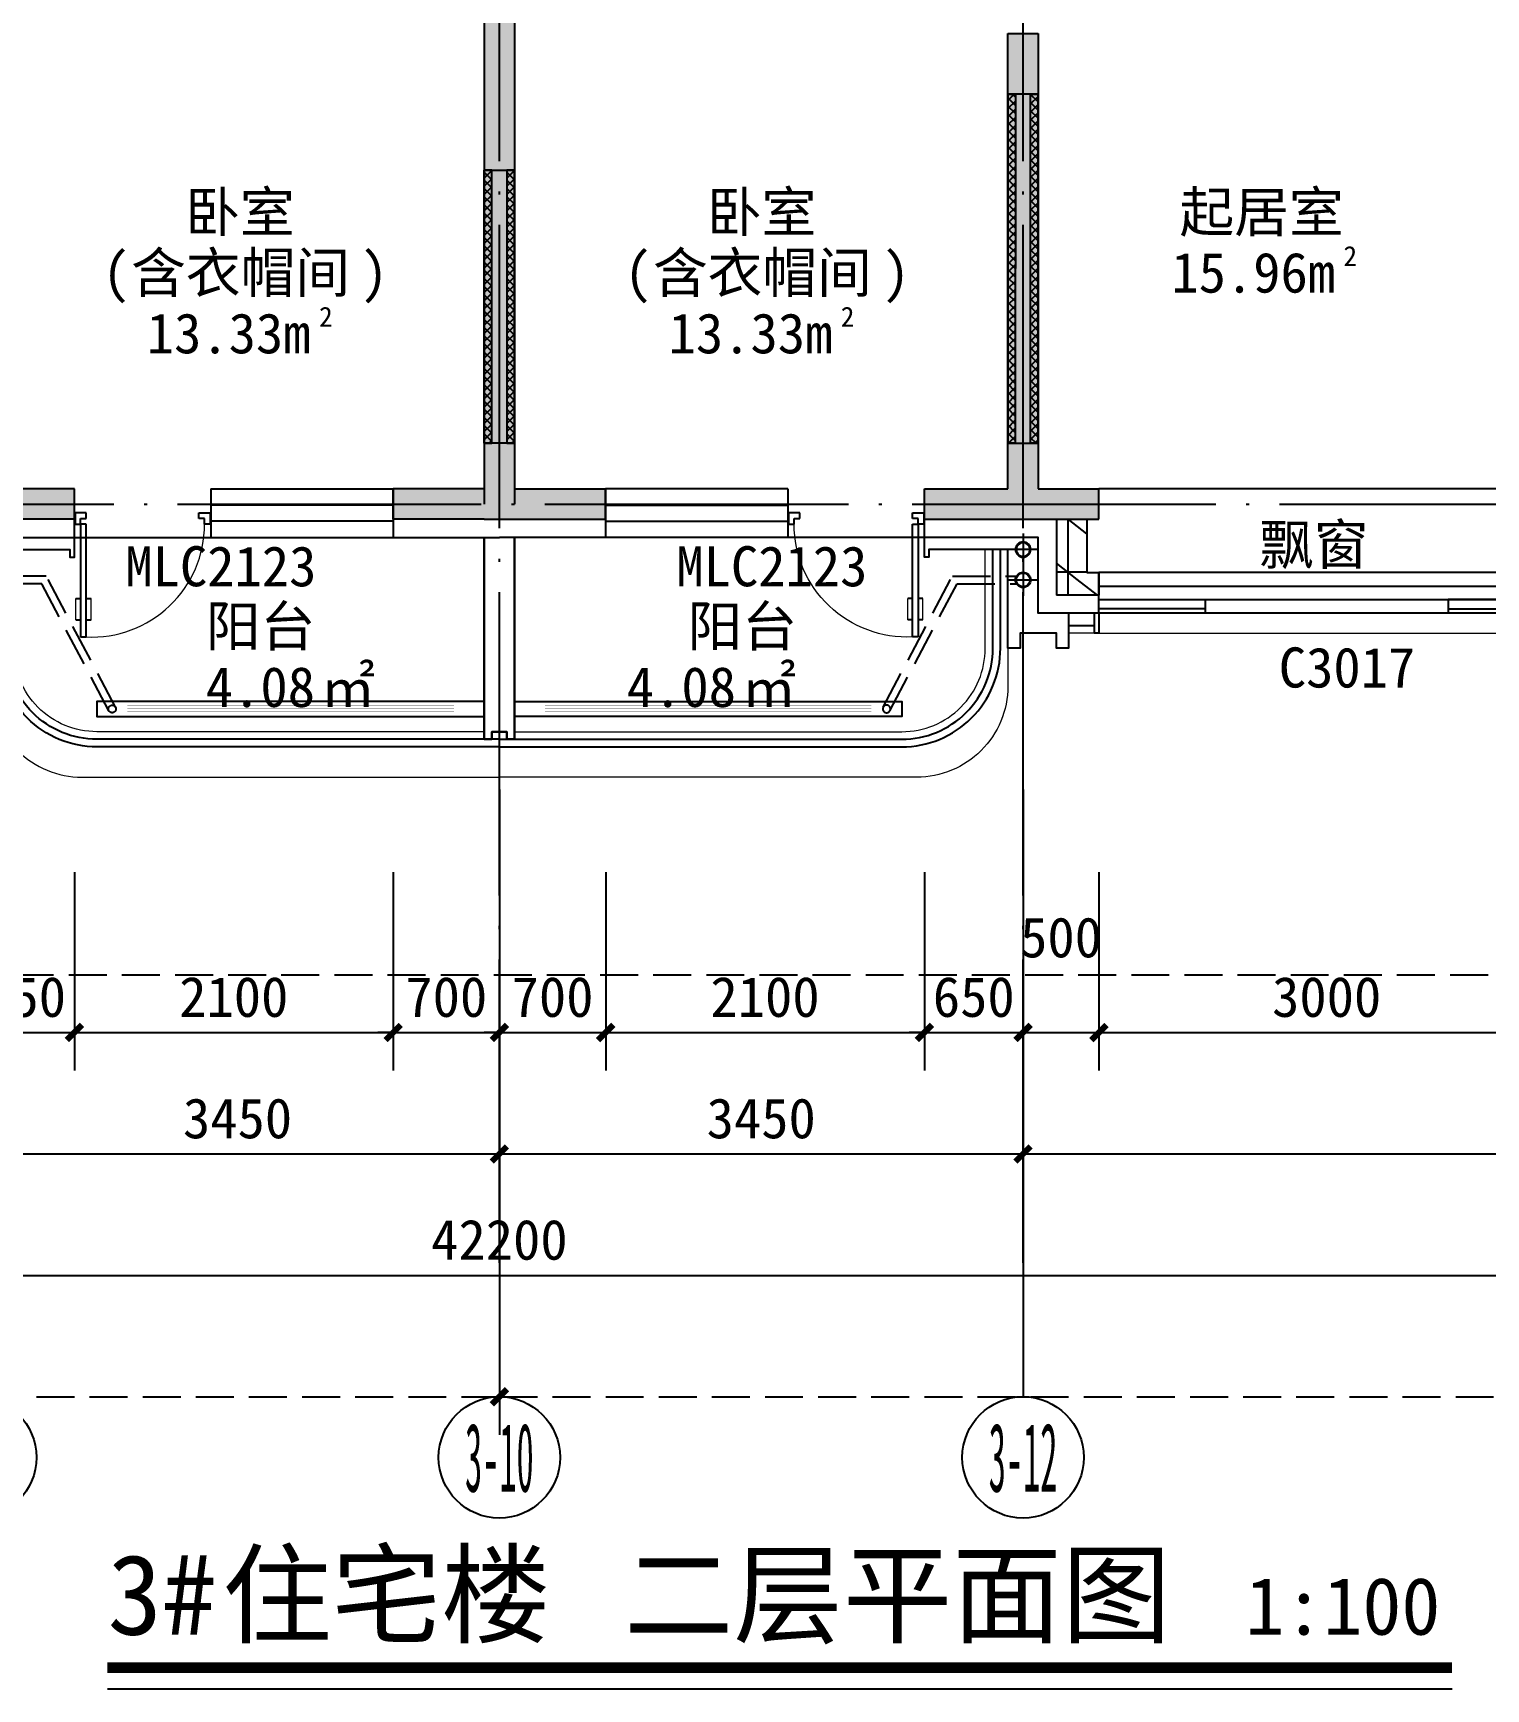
# Model space of a CAD drawing. Extents: x -46233 to 84150, y 109350 to 390860.
# Drawn here: x 25631 to 35202, y 139293 to 150203 of the extents above; entities that cross this region are included whole.
import ezdxf
from ezdxf.enums import TextEntityAlignment as Align

# ---------------------------------------------------------------- set-up
doc = ezdxf.new("R2010")
doc.units = 0
doc.header["$LTSCALE"] = 1000
doc.header["$MEASUREMENT"] = 0
for name, pattern in [('3#-轴线$1$DOTE', [2.42, 2, -0.2, 0.02, -0.2]), ('3#楼二层线脚$0$DASH', [0.35, 0.25, -0.1]), ('3#楼二层线脚$0$DOTE', [2.42, 2, -0.2, 0.02, -0.2]), ('DASH', [0.35, 0.25, -0.1])]:
    doc.linetypes.add(name, pattern=pattern)
doc.layers.get('Defpoints').update_dxf_attribs({"color": 4, "linetype": 'DASH'})
for name, color, linetype in [('120+120-墙体-连接$0$A-COLU-CONC-HATC', 204, 'Continuous'), ('120+120-墙体-连接$0$A-FLOR-UNDR', 177, 'Continuous'), ('120+120-墙体-连接$0$A-WALL-BLOK', 131, 'Continuous'), ('120+120-墙体-连接$0$A-WALL-CONC', 9, 'Continuous'), ('120+120-墙体-连接$0$A-WALL-INSL', 241, 'Continuous'), ('120-MC编号-偶$0$$1$A-ANNO-TEXT', 255, 'Continuous'), ('120-MC编号-偶反$0$$1$A-ANNO-TEXT', 255, 'Continuous'), ('120-O-MC$0$A-ANNO-HATC-SOLD', 252, 'Continuous'), ('120-O-MC$0$A-COLU-CONC-HATC', 204, 'Continuous'), ('120-O-MC$0$A-DOOR', 51, 'Continuous'), ('120-O-MC$0$A-FLOR-HRAL', 71, 'Continuous'), ('120-O-MC$0$A-WALL-BLOK', 131, 'Continuous'), ('120-O-MC$0$A-WALL-CONC', 9, 'Continuous'), ('120-O-MC$0$A-WALL-INSL', 241, 'Continuous'), ('120-墙体$0$120-墙体$0$A-COLU-CONC-HATC', 204, 'Continuous'), ('120-墙体$0$120-墙体$0$A-WALL-CONC', 9, 'Continuous'), ('120-文字-标$0$A-ANNO-TEXT', 7, 'Continuous'), ('120-文字-标反$0$A-ANNO-TEXT', 7, 'Continuous'), ('3#-轴号$0$A-ANNO-AXIS-CIRC', 3, 'Continuous'), ('3#-轴号$0$A-ANNO-AXIS-TEXT', 7, 'Continuous'), ('3#-轴号$0$A-ANNO-DIMS', 3, 'Continuous'), ('3#-轴线$1$A-ANNO-DOTE', 10, '3#-轴线$1$DOTE'), ('3#楼二层线脚$0$1#2#住宅楼 平面图$0$A-00-HX-113-wall-01Y$0$SUPF', 151, 'Continuous'), ('3#楼二层线脚$0$A-00-HX-113-wall-01Y$0$HRAL', 31, 'Continuous'), ('3#楼二层线脚$0$A-FLOR-OVHD', 171, '3#楼二层线脚$0$DASH'), ('3#楼二层线脚$0$A-FLOR-UNDR', 177, 'Continuous'), ('3#楼二层线脚$0$bolibeiban剖', 4, 'Continuous'), ('A-ANNO-DIMS', 3, 'Continuous'), ('A-ANNO-SYMB', 3, 'Continuous'), ('A-ANNO-TEXT', 255, 'Continuous'), ('A-DRAN-SYMB', 243, 'Continuous'), ('AXIS_TEXT', 7, 'Continuous'), ('S-ANNO-TEXT', 7, 'Continuous'), ('S-PC-FQ-WYQ', 4, 'Continuous')]:
    doc.layers.add(name, color=color, linetype=linetype)
doc.layers.add('3#楼二层线脚$0$1#2#住宅楼 平面图$0$A-00-15-1#-PM-2F$0$00-装饰-看', color=46, linetype='Continuous', lineweight=5)
doc.layers.add('3#楼二层线脚$0$A-00-15-4#-PM-TF$0$00-装饰-看', color=46, linetype='Continuous', lineweight=5)
doc.styles.add('120-MC编号-偶$0$Standard', font='')
doc.styles.add('120-MC编号-偶反$0$Standard', font='')
doc.styles.add('120-文字-标$0$Standard', font='')
doc.styles.add('120-文字-标反$0$Standard', font='')
doc.styles.add('3#-轴号$0$_TCH_AXIS', font='')
doc.styles.add('3#-轴号$0$_TCH_DIM_T3', font='')
doc.styles.add('_TCH_DIM_T3', font='')
doc.styles.add('COMPLEX', font='COMPLEX')
doc.styles.get("Standard").update_dxf_attribs({"font": ''})
doc.styles.get('120-MC编号-偶$0$Standard').set_extended_font_data('SimSun')
doc.styles.get('120-MC编号-偶反$0$Standard').set_extended_font_data('SimSun')
doc.styles.get('120-文字-标$0$Standard').set_extended_font_data('SimSun')
doc.styles.get('120-文字-标反$0$Standard').set_extended_font_data('SimSun')
doc.styles.get('3#-轴号$0$_TCH_AXIS').set_extended_font_data('SimSun')
doc.styles.get('3#-轴号$0$_TCH_DIM_T3').set_extended_font_data('SimSun')
doc.styles.get('_TCH_DIM_T3').set_extended_font_data('SimSun')
doc.styles.get('Standard').set_extended_font_data('SimSun')
doc.dimstyles.new('3#-轴号$0$_TCH_ARCH&&100', dxfattribs={"dimtxt": 264.345992, "dimasz": 100, "dimexe": 250, "dimexo": 300, "dimgap": 100, "dimtad": 1, "dimdec": 0, "dimzin": 0, "dimdsep": 46, "dimtxsty": '3#-轴号$0$_TCH_DIM_T3', "dimblk": '3#-轴号$0$_ArchTick', "dimcen": 0.09, "dimclrt": 7, "dimazin": 2, "dimtfac": 1, "dimtdec": 0, "dimtix": 1, "dimtmove": 2, "dimatfit": 3, "dimfxl": 100, "dimtolj": 1, "dimtzin": 0, "dimarcsym": 0})
doc.dimstyles.new('_TCH_ARCH&&100', dxfattribs={"dimtxt": 264.345992, "dimasz": 100, "dimexe": 250, "dimexo": 300, "dimgap": 100, "dimtad": 1, "dimdec": 0, "dimzin": 0, "dimdsep": 46, "dimtxsty": '_TCH_DIM_T3', "dimblk": 'ARCHTICK', "dimcen": 0.09, "dimclrt": 7, "dimazin": 2, "dimtfac": 1, "dimtdec": 0, "dimtix": 1, "dimtmove": 2, "dimatfit": 3, "dimfxl": 100, "dimtolj": 1, "dimtzin": 0, "dimarcsym": 0})
pattern_1 = [(0, (0, 0), (0, 350), []), (37.875, (400, 0), (-169.615, 218.0767), []), (90, (400, 0), (-450, 3e-14), [])]

# ---------------------------------------------------------------- blocks, each defined once
blk = doc.blocks.new('120-O-MC$0$BGBFG')
at = {"layer": '120-O-MC$0$A-FLOR-HRAL'}
blk.add_lwpolyline([(0, 0), (700, 0), (700, -60), (0, -60)], close=True, dxfattribs=at)
blk.add_lwpolyline([(700, 0), (700, -90)], dxfattribs=at)
blk = doc.blocks.new('120-O-MC$0$$TCHSYS$WIN2D')
for p, q in [((-0.5, 0.5), (0.5, 0.5)), ((-0.5, 0.5), (-0.5, -0.5)), ((0.5, 0.5), (0.5, -0.5)), ((0.5, 0.1667), (-0.5, 0.1667)), ((0.5, -0.1667), (-0.5, -0.1667)), ((-0.5, -0.5), (0.5, -0.5))]:
    blk.add_line(p, q)
blk = doc.blocks.new('120-O-MC$0$$DorLib2D$00000009')
for p, q in [((0.413, 0.905), (0.413, 0.081)), ((0.454, 0.905), (0.413, 0.905)), ((0.454, 0.081), (0.454, 0.905)), ((0.413, 0.782), (0.378, 0.782)), ((0.489, 0.782), (0.454, 0.782)), ((0.413, 0.624), (0.378, 0.624)), ((0.489, 0.624), (0.454, 0.624)), ((-0.494, 0.081), (-0.453, 0.081)), ((-0.494, -0.002), (-0.494, 0.081)), ((-0.453, 0.081), (-0.453, 0.039)), ((-0.453, 0.039), (-0.412, 0.039)), ((-0.412, 0.039), (-0.412, -0.002)), ((0.413, 0.081), (0.454, 0.081)), ((0.454, 0.039), (0.413, 0.039)), ((0.413, 0.039), (0.413, -0.002)), ((0.495, 0.081), (0.454, 0.081)), ((0.454, 0.081), (0.454, 0.039)), ((0.495, -0.002), (0.495, 0.081)), ((-0.494, -0.002), (-0.494, -0.002)), ((-0.412, -0.002), (-0.494, -0.002)), ((0.413, -0.002), (0.495, -0.002)), ((0.495, -0.002), (0.495, -0.002))]:
    blk.add_line(p, q)
at = {"lineweight": 13}
for p, q in [((0.378, 0.782), (0.378, 0.624)), ((0.489, 0.782), (0.489, 0.624))]:
    blk.add_line(p, q, dxfattribs=at)
blk.add_arc((0.372, 0.082), 0.825, 87.134, 180.0717, dxfattribs=at)
blk = doc.blocks.new('120-O-MC')
at = {"layer": '120-O-MC$0$A-COLU-CONC-HATC'}
h = blk.add_hatch(dxfattribs=at)
h.set_pattern_fill('空心砖', color=256, scale=100, style=0)
h.set_pattern_definition(pattern_1)
h.paths.add_polyline_path([(-3070, -11200.000521), (-3070, -11550.000521), (-2870, -11700.000521), (-2870, -11200.000521)])
h = blk.add_hatch(dxfattribs=at)
h.set_pattern_fill('空心砖', color=256, scale=100, style=0)
h.set_pattern_definition(pattern_1)
h.paths.add_polyline_path([(-3070, -11550.000521), (-3150, -11550.000521), (-3150, -11700.000521), (-2870, -11700.000521)])
at = {"layer": '120-O-MC$0$A-ANNO-HATC-SOLD'}
blk.add_lwpolyline([(-6150, -11000), (-3150, -11000)], dxfattribs=at)
at = {"layer": '120-O-MC$0$A-DOOR'}
blk.add_line((-2000, -11320.000521), (-1100, -11320.000521), dxfattribs=at)
at = {"layer": '120-O-MC$0$A-WALL-BLOK'}
for p, q in [((-3070, -11200.000521), (-3070, -11550.000521)), ((-2870, -11200.000521), (-3070, -11200.000521)), ((-2870, -11200.000521), (-2870, -11700.000521)), ((-3070, -11550.000521), (-3150, -11550.000521)), ((-3150, -11550.000521), (-3150, -11700.000521)), ((-3150, -11700.000521), (-2870, -11700.000521))]:
    blk.add_line(p, q, dxfattribs=at)
at = {"layer": '120-O-MC$0$A-WALL-CONC'}
for p, q in [((-2000, -11200.000521), (-2000, -11000.000521)), ((100, -11200.000521), (100, -11000.000521))]:
    blk.add_line(p, q, dxfattribs=at)
at = {"layer": '120-O-MC$0$A-WALL-INSL'}
for q in [(-3150, -11700.000521), (-2870, -11820.000521)]:
    blk.add_line((-3150, -11820.000521), q, dxfattribs=at)
for points in [[(-2870, -11820.000521), (-2750, -11820.000521), (-2750, -11320.000521), (-2000, -11320.000521), (-2000, -11200.000521)], [(100, -11200), (100, -11320.000521), (800, -11320.000521)]]:
    blk.add_lwpolyline(points, dxfattribs=at)
blk.add_blockref('120-O-MC$0$BGBFG', (-6150, -11730.000521))
at = {"xscale": -1}
blk.add_blockref('120-O-MC$0$BGBFG', (-3150, -11730.000521), dxfattribs=at)
at = {"layer": '120-O-MC$0$A-DOOR'}
for name, p, xscale, yscale, zscale in [('120-O-MC$0$$TCHSYS$WIN2D', (-500, -11160.000521), 1200, 320, 320), ('120-O-MC$0$$DorLib2D$00000009', (-1550, -11160.000521), -900, -900, 320), ('120-O-MC$0$$TCHSYS$WIN2D', (-4650, -11685.000521), 3000, -270, 270)]:
    blk.add_blockref(name, p, dxfattribs=dict(at, xscale=xscale, yscale=yscale, zscale=zscale))
blk = doc.blocks.new('120-墙体')
at = {"layer": '120-墙体$0$120-墙体$0$A-COLU-CONC-HATC'}
for points in [[(-2550, -11000), (-2550, -8000), (-2750, -8000), (-2750, -11000), (-2650, -11067)], [(-2650, -11067), (-2750, -11000), (-3150, -11000), (-3150, -11200), (-2650, -11200)], [(-2000, -11000), (-2550, -11000), (-2650, -11067), (-2650, -11200), (-2000, -11200)], [(700, -11200), (700, -11000), (100, -11000), (100, -11200)]]:
    blk.add_hatch(color=256, dxfattribs=at).paths.add_polyline_path(points)
at = {"layer": '120-墙体$0$120-墙体$0$A-WALL-CONC'}
for p, q in [((-2550, -8000), (-2750, -8000)), ((-2750, -8000), (-2750, -11000)), ((-2550, -11000), (-2550, -8000)), ((-2750, -11000), (-3150, -11000)), ((-3150, -11200), (-3150, -11000)), ((-2000, -11000), (-2550, -11000)), ((-2000, -11200), (-2000, -11000)), ((700, -11000), (100, -11000)), ((-2650, -11200), (-3150, -11200)), ((-2000, -11200), (-2650, -11200)), ((700, -11200), (100, -11200))]:
    blk.add_line(p, q, dxfattribs=at)
blk.add_lwpolyline([(100, -11000), (100, -11200)], dxfattribs=at)
at = {"layer": 'Defpoints'}
blk.add_lwpolyline([(700, -4900), (700, -11200)], dxfattribs=at)
blk = doc.blocks.new('120+120-墙体-连接')
at = {"layer": '120+120-墙体-连接$0$A-COLU-CONC-HATC'}
for points in [[(-150, -100), (-100, -100), (0, -33), (0, 100), (-150, 100)], [(0, -33), (100, -100), (150, -100), (150, 100), (0, 100)], [(0, -33), (-100, -100), (-100, -5900), (0, -5967), (100, -5900), (100, -100)], [(-100, -5900), (-100, -6100), (0, -6100), (0, -5967)], [(0, -5967), (0, -6100), (100, -6100), (100, -5900)]]:
    blk.add_hatch(color=256, dxfattribs=at).paths.add_polyline_path(points)
at = {"layer": '120+120-墙体-连接$0$A-FLOR-UNDR'}
for points in [[(-602, 1700), (-102, 1700), (-102, 200), (-602, 200)], [(598, 1700), (98, 1700), (98, 200), (598, 200)]]:
    blk.add_lwpolyline(points, close=True, dxfattribs=at)
at = {"layer": '120+120-墙体-连接$0$A-WALL-BLOK'}
for p, q in [((-102, 1700), (-102, 200)), ((98, 1700), (-102, 1700)), ((98, 1700), (98, 200)), ((98, 200), (-102, 200))]:
    blk.add_line(p, q, dxfattribs=at)
at = {"layer": '120+120-墙体-连接$0$A-WALL-CONC'}
for p, q in [((-150, 100), (0, 100)), ((-150, 100), (-150, -100)), ((0, 100), (150, 100)), ((150, 100), (150, -100)), ((-150, -100), (-100, -100)), ((-100, -100), (-100, -5900)), ((100, -100), (100, -5900)), ((100, -100), (150, -100)), ((-100, -5900), (-100, -5900)), ((100, -5900), (100, -5900)), ((-100, -6100), (0, -6100)), ((0, -6100), (100, -6100))]:
    blk.add_line(p, q, dxfattribs=at)
at = {"layer": '120+120-墙体-连接$0$A-WALL-INSL'}
for p, q in [((-150, 200), (0, 200)), ((0, 200), (150, 200))]:
    blk.add_line(p, q, dxfattribs=at)
blk = doc.blocks.new('120-文字-标')
at = {"layer": '120-文字-标$0$A-ANNO-TEXT', "style": '120-文字-标$0$Standard'}
for s, height, p in [('卧室', 264.3, (3011, 5652)), ('CF06', 264.3, (4812, 5652)), ('厨房', 264.3, (5757, 5652)), ('卧室', 264.3, (7695, 5652)), ('WC12', 264.3, (7211, 2192)), ('卫生间', 264.3, (8156, 2192)), ('餐厅', 264.3, (4623, 1634)), ('玄关', 264.3, (1824, 1393)), ('WC13', 264.3, (8139, 1315)), ('卫生间', 264.3, (9084, 1315)), ('衣帽间', 264.3, (570, -767)), ('起居室', 264.3, (4869, -2207)), ('卧室', 264.3, (8380, -2207)), ('卧室', 264.3, (1618, -2705)), ('(', 264, (7835, -2607)), ('含衣帽间', 264.3, (8024, -2607)), (')', 264, (9537, -2607))]:
    blk.add_text(s, height=height, dxfattribs=at).set_placement(p)
at = {"layer": 'Defpoints', "style": '120-文字-标$0$Standard'}
for s, height, p in [('7.50m', 264.3, (2854, 5252)), ('2', 132, (3799, 5427)), ('7.13m', 264.3, (5084, 5252)), ('2', 132, (6029, 5427)), ('8.10m', 264.3, (7537, 5252)), ('2', 132, (8482, 5427)), ('2.70m', 264.3, (8371, 2616)), ('2', 132, (9316, 2791)), ('2', 132, (5514, 1409)), ('13.30m', 264.3, (4379, 1234)), ('2.79m', 264.3, (1668, 993)), ('2', 132, (2613, 1168)), ('2', 132, (9004, 1090)), ('4.24m', 264.3, (8059, 915)), ('2', 132, (1547, -992)), ('2.11m', 264.3, (602, -1167)), ('15.96m', 264.3, (4816, -2607)), ('2', 132, (5950, -2432)), ('2', 132, (9262, -2832)), ('2', 132, (2405, -2930)), ('13.33m', 264.3, (8127, -3007)), ('9.20m', 264.3, (1460, -3105))]:
    blk.add_text(s, height=height, dxfattribs=at).set_placement(p)
blk = doc.blocks.new('120-文字-标反')
at = {"layer": '120-文字-标反$0$A-ANNO-TEXT', "style": '120-文字-标反$0$Standard'}
for s, height, p in [('卧室', 264.3, (-8398, 5652)), ('CF06F', 264.3, (-6639, 5652)), ('厨房', 264.3, (-5505, 5652)), ('卧室', 264.3, (-3714, 5652)), ('WC12F', 264.3, (-9241, 2143)), ('卫生间', 264.3, (-8107, 2143)), ('餐厅', 264.3, (-5343, 1634)), ('玄关', 264.3, (-2530, 1393)), ('WC13F', 264.3, (-10163, 1315)), ('卫生间', 264.3, (-9029, 1315)), ('衣帽间', 264.3, (-1652, -767)), ('卧室', 264.3, (-9083, -2207)), ('起居室', 264.3, (-5969, -2207)), ('(', 264, (-9627, -2607)), ('含衣帽间', 264.3, (-9438, -2607)), (')', 264, (-7925, -2607)), ('卧室', 264.3, (-2321, -2705))]:
    blk.add_text(s, height=height, dxfattribs=at).set_placement(p)
at = {"layer": 'Defpoints', "style": '120-文字-标反$0$Standard'}
for s, height, p in [('8.10m', 264.3, (-8555, 5252)), ('2', 132, (-7610, 5427)), ('7.13m', 264.3, (-6227, 5252)), ('2', 132, (-5282, 5427)), ('7.50m', 264.3, (-3872, 5252)), ('2', 132, (-2927, 5427)), ('2', 132, (-8517, 2964)), ('2.70m', 264.3, (-9462, 2789)), ('2', 132, (-4453, 1409)), ('13.30m', 264.3, (-5587, 1234)), ('2', 132, (-8108, 1090)), ('2.79m', 264.3, (-2686, 993)), ('2', 132, (-1741, 1168)), ('4.24m', 264.3, (-9054, 915)), ('2', 132, (-675, -992)), ('2.11m', 264.3, (-1620, -1167)), ('15.96m', 264.3, (-6023, -2607)), ('2', 132, (-4889, -2432)), ('2', 132, (-8201, -2832)), ('13.33m', 264.3, (-9335, -3007)), ('2', 132, (-1533, -2930)), ('9.20m', 264.3, (-2478, -3105))]:
    blk.add_text(s, height=height, dxfattribs=at).set_placement(p)
blk = doc.blocks.new('3#-标准层')
for name, p in [('120-墙体', (20100, 0)), ('120-文字-标', (10450, -7100)), ('120-文字-标反', (31350, -7100)), ('120+120-墙体-连接', (20900, -5100))]:
    blk.add_blockref(name, p)
at = {"xscale": -1}
blk.add_blockref('120-墙体', (21700, 0), dxfattribs=at)
blk = doc.blocks.new('3#-轴线')
at = {"layer": '3#-轴线$1$A-ANNO-DOTE'}
for points in [[(20900, -16100), (20900, 5500)], [(24350, -16100), (24350, -3200)], [(-3000, -11100), (45757, -11100)]]:
    blk.add_lwpolyline(points, dxfattribs=at)
blk = doc.blocks.new('_AXISO')
blk.add_circle((0, 0), 0.5)
at = {"layer": 'AXIS_TEXT', "style": 'COMPLEX', "width": 1.041667}
blk.add_attdef('A', text='', height=0.56, dxfattribs=at).set_placement((-0.25, -0.28), (0.25, -0.28), align=Align.FIT)
blk = doc.blocks.new('3#-轴号$0$_ArchTick')
at = {"color": 0, "linetype": 'ByBlock', "const_width": 0.4}
blk.add_lwpolyline([(-0.5, -0.5), (0.5, 0.5)], dxfattribs=at)
blk = doc.blocks.new('*D800')
at = {"layer": '3#-轴号$0$A-ANNO-DIMS', "color": 0, "lineweight": -2, "transparency": 16777216}
for p, q in [((17450, -15882), (17450, -16632)), ((20900, -15882), (20900, -16632)), ((17450, -16382), (20900, -16382))]:
    blk.add_line(p, q, dxfattribs=at)
at = {"layer": 'Defpoints', "color": 0, "transparency": 16777216}
for p in [(17450, -15582), (20900, -15582), (20900, -16382)]:
    blk.add_point(p, dxfattribs=at)
at = {"layer": '3#-轴号$0$A-ANNO-DIMS', "color": 0, "lineweight": -2, "transparency": 16777216, "xscale": 100, "yscale": 100, "zscale": 100, "rotation": 180}
blk.add_blockref('3#-轴号$0$_ArchTick', (17450, -16382), dxfattribs=at)
at = {"layer": '3#-轴号$0$A-ANNO-DIMS', "color": 0, "lineweight": -2, "transparency": 16777216, "xscale": 100, "yscale": 100, "zscale": 100}
blk.add_blockref('3#-轴号$0$_ArchTick', (20900, -16382), dxfattribs=at)
at = {"layer": '3#-轴号$0$A-ANNO-DIMS', "color": 7, "transparency": 16777216, "insert": (19175, -16149), "char_height": 264.3, "attachment_point": 5, "style": '3#-轴号$0$_TCH_DIM_T3'}
blk.add_mtext('\\A1;3450', dxfattribs=at)
blk = doc.blocks.new('*D801')
at = {"layer": '3#-轴号$0$A-ANNO-DIMS', "color": 0, "lineweight": -2, "transparency": 16777216}
for p, q in [((20900, -15882), (20900, -16632)), ((24350, -15882), (24350, -16632)), ((20900, -16382), (24350, -16382))]:
    blk.add_line(p, q, dxfattribs=at)
at = {"layer": 'Defpoints', "color": 0, "transparency": 16777216}
for p in [(20900, -15582), (24350, -15582), (24350, -16382)]:
    blk.add_point(p, dxfattribs=at)
at = {"layer": '3#-轴号$0$A-ANNO-DIMS', "color": 0, "lineweight": -2, "transparency": 16777216, "xscale": 100, "yscale": 100, "zscale": 100, "rotation": 180}
blk.add_blockref('3#-轴号$0$_ArchTick', (20900, -16382), dxfattribs=at)
at = {"layer": '3#-轴号$0$A-ANNO-DIMS', "color": 0, "lineweight": -2, "transparency": 16777216, "xscale": 100, "yscale": 100, "zscale": 100}
blk.add_blockref('3#-轴号$0$_ArchTick', (24350, -16382), dxfattribs=at)
at = {"layer": '3#-轴号$0$A-ANNO-DIMS', "color": 7, "transparency": 16777216, "insert": (22625, -16149), "char_height": 264.3, "attachment_point": 5, "style": '3#-轴号$0$_TCH_DIM_T3'}
blk.add_mtext('\\A1;3450', dxfattribs=at)
blk = doc.blocks.new('*D802')
at = {"layer": '3#-轴号$0$A-ANNO-DIMS', "color": 0, "lineweight": -2, "transparency": 16777216}
for p, q in [((24350, -15882), (24350, -16632)), ((31350, -15882), (31350, -16632)), ((24350, -16382), (31350, -16382))]:
    blk.add_line(p, q, dxfattribs=at)
at = {"layer": 'Defpoints', "color": 0, "transparency": 16777216}
for p in [(24350, -15582), (31350, -15582), (31350, -16382)]:
    blk.add_point(p, dxfattribs=at)
at = {"layer": '3#-轴号$0$A-ANNO-DIMS', "color": 0, "lineweight": -2, "transparency": 16777216, "xscale": 100, "yscale": 100, "zscale": 100, "rotation": 180}
blk.add_blockref('3#-轴号$0$_ArchTick', (24350, -16382), dxfattribs=at)
at = {"layer": '3#-轴号$0$A-ANNO-DIMS', "color": 0, "lineweight": -2, "transparency": 16777216, "xscale": 100, "yscale": 100, "zscale": 100}
blk.add_blockref('3#-轴号$0$_ArchTick', (31350, -16382), dxfattribs=at)
at = {"layer": '3#-轴号$0$A-ANNO-DIMS', "color": 7, "transparency": 16777216, "insert": (27850, -16149), "char_height": 264.3, "attachment_point": 5, "style": '3#-轴号$0$_TCH_DIM_T3'}
blk.add_mtext('\\A1;7000', dxfattribs=at)
blk = doc.blocks.new('120-MC编号-偶')
at = {"layer": '120-MC编号-偶$0$$1$A-ANNO-TEXT', "color": 2, "style": '120-MC编号-偶$0$Standard'}
blk.add_text('MLC2123', height=264.3, dxfattribs=at).set_placement((7986, -4542, 0))
blk = doc.blocks.new('120-MC编号-偶反')
at = {"layer": '120-MC编号-偶反$0$$1$A-ANNO-TEXT', "color": 2, "style": '120-MC编号-偶反$0$Standard'}
for s, p in [('MLC2123', (-9284, -4542, 0)), ('C3017', (-5315, -5209, 0))]:
    blk.add_text(s, height=264.3, dxfattribs=at).set_placement(p)
blk = doc.blocks.new('*U237')
at = {"layer": '3#楼二层线脚$0$A-FLOR-UNDR'}
blk.add_lwpolyline([(0, 0), (2551, 0), (2551, -100), (0, -100)], close=True, dxfattribs=at)
at = {"layer": '3#楼二层线脚$0$A-FLOR-UNDR', "const_width": 2}
for points in [[(200, -30), (2351, -30)], [(200, -50), (2351, -50)], [(2351, -70), (200, -70)]]:
    blk.add_lwpolyline(points, dxfattribs=at)
blk = doc.blocks.new('3#楼二层线脚')
at = {"layer": '3#楼二层线脚$0$1#2#住宅楼 平面图$0$A-00-15-1#-PM-2F$0$00-装饰-看'}
for points in [[(10350, -5500), (7799, -5500, -0.414214), (7249, -4950), (7249, -4300)], [(7100, -4950), (7100, -5200, 0.414214), (7700, -5800), (10450, -5800)]]:
    blk.add_lwpolyline(points, format="xyb", dxfattribs=at)
at = {"layer": '3#楼二层线脚$0$1#2#住宅楼 平面图$0$A-00-HX-113-wall-01Y$0$SUPF'}
for points in [[(10450, -5600), (7799, -5600, -0.414214), (7149, -4950), (7149, -4300)], [(10450, -5550), (7799, -5550, -0.414214), (7199, -4950), (7199, -4300)]]:
    blk.add_lwpolyline(points, format="xyb", dxfattribs=at)
at = {"layer": '3#楼二层线脚$0$A-00-15-4#-PM-TF$0$00-装饰-看', "color": 251}
for points in [[(6500, -4850), (3800, -4851)], [(6530, -4850), (6700, -4850)]]:
    blk.add_lwpolyline(points, dxfattribs=at)
at = {"layer": '3#楼二层线脚$0$A-00-HX-113-wall-01Y$0$HRAL'}
for points in [[(6700, -4720), (6700, -4950), (6780, -4950), (6780, -4850), (7020, -4850), (7020, -4950), (7100, -4950), (7100, -4300), (7620, -4300), (7620, -4350), (7620, -4350), (7650, -4350), (7650, -4220)], [(10550, -4220), (10550, -5550), (10500, -5550), (10500, -5500), (10400, -5500), (10400, -5550), (10350, -5550), (10350, -4220)], [(6500, -4720), (6500, -4850), (6530, -4850), (6530, -4720)]]:
    blk.add_lwpolyline(points, dxfattribs=at)
at = {"layer": '3#楼二层线脚$0$A-FLOR-OVHD'}
for points in [[(7921, -5338), (7465, -4475), (7042, -4475)], [(7877, -5362), (7435, -4525), (7042, -4525)]]:
    blk.add_lwpolyline(points, dxfattribs=at)
blk.add_circle((7899, -5350), 25, dxfattribs=at)
at = {"layer": '3#楼二层线脚$0$bolibeiban剖'}
blk.add_lwpolyline([(6700, -4800), (6530, -4800)], dxfattribs=at)
at = {"linetype": '3#楼二层线脚$0$DOTE', "xscale": -1}
blk.add_blockref('*U237', (10350, -5300), dxfattribs=at)
blk = doc.blocks.new('A$C53EF3948')
at = {"layer": 'S-PC-FQ-WYQ'}
h = blk.add_hatch(dxfattribs=at)
h.set_pattern_fill('ANSI37', color=8, scale=12, angle=90)
h.set_pattern_definition([(135, (-588627.342, 731230.313), (-26.9407684, -26.9407684), []), (225, (-588627.342, 731230.313), (26.9407684, -26.9407684), [])])
h.paths.add_polyline_path([(24399, -10800), (24349, -10800), (24350, -8500), (24400, -8500)])
h = blk.add_hatch(dxfattribs=at)
h.set_pattern_fill('ANSI37', color=8, scale=12, angle=90)
h.set_pattern_definition([(135, (-588777.342, 731230.313), (-26.9407684, -26.9407684), []), (225, (-588777.342, 731230.313), (26.9407684, -26.9407684), [])])
h.paths.add_polyline_path([(24549, -10800), (24499, -10800), (24500, -8500), (24550, -8500)])
h = blk.add_hatch(dxfattribs=at)
h.set_pattern_fill('ANSI37', color=8, scale=12, angle=270)
h.set_pattern_definition([(315, (882752.42, -523551.577), (26.9407684, 26.9407684), []), (45, (882752.42, -523551.577), (-26.9407684, 26.9407684), [])])
h.paths.add_polyline_path([(20950, -9000), (20900, -9000), (20900, -10800), (20950, -10800)])
h = blk.add_hatch(dxfattribs=at)
h.set_pattern_fill('ANSI37', color=8, scale=12, angle=270)
h.set_pattern_definition([(315, (882902.42, -523551.577), (26.9407684, 26.9407684), []), (45, (882902.42, -523551.577), (-26.9407684, 26.9407684), [])])
h.paths.add_polyline_path([(21100, -9000), (21050, -9000), (21050, -10800), (21100, -10800)])
at = {"layer": 'S-PC-FQ-WYQ', "color": 8}
for points in [[(24399, -10800), (24349, -10800), (24350, -8500), (24400, -8500)], [(24550, -8500), (24350, -8500), (24349, -10800), (24549, -10800)], [(24549, -10800), (24499, -10800), (24500, -8500), (24550, -8500)], [(20950, -9000), (20900, -9000), (20900, -10800), (20950, -10800)], [(21100, -10800), (20900, -10800), (20900, -9000), (21100, -9000)], [(21100, -9000), (21050, -9000), (21050, -10800), (21100, -10800)]]:
    blk.add_lwpolyline(points, close=True, dxfattribs=at)
blk = doc.blocks.new('YSG-T')
at = {"layer": 'A-DRAN-SYMB', "color": 1}
for p, q in [((-105, 0), (105, 0)), ((0, 105), (0, -105))]:
    blk.add_line(p, q, dxfattribs=at)
for radius in [50, 45]:
    blk.add_circle((0, 0), radius, dxfattribs=at)
blk = doc.blocks.new('VFDCV DF')
at = {"xscale": -1}
blk.add_blockref('YSG-T', (7000, -4500), dxfattribs=at)
blk = doc.blocks.new('雨水管')
at = {"layer": 'A-DRAN-SYMB'}
for p, q in [((-5, 0), (205, 0)), ((100, 105), (100, -105))]:
    blk.add_line(p, q, dxfattribs=at)
for radius in [50, 45]:
    blk.add_circle((100, 0), radius, dxfattribs=at)
blk = doc.blocks.new('VGVBFGV')
blk.add_blockref('雨水管', (6900, -4300))
blk = doc.blocks.new('FVGFBGF')
for name in ['VGVBFGV', 'VFDCV DF']:
    blk.add_blockref(name, (0, 0))
blk = doc.blocks.new('_ArchTick')
at = {"color": 0, "linetype": 'ByBlock', "const_width": 0.4}
blk.add_lwpolyline([(-0.5, -0.5), (0.5, 0.5)], dxfattribs=at)
blk = doc.blocks.new('*D323')
at = {"layer": 'A-ANNO-DIMS', "color": 0, "linetype": 'DASH', "lineweight": -2, "transparency": 16777216}
for p, q in [((28703, 142252), (28703, 140968)), ((49603, 142252), (49603, 140968)), ((28703, 141218), (49603, 141218))]:
    blk.add_line(p, q, dxfattribs=at)
at = {"layer": 'Defpoints', "color": 0, "linetype": 'DASH', "transparency": 16777216}
for p in [(28703, 142552), (49603, 142552), (49603, 141218)]:
    blk.add_point(p, dxfattribs=at)
at = {"layer": 'A-ANNO-DIMS', "color": 0, "linetype": 'DASH', "lineweight": -2, "transparency": 16777216, "xscale": 100, "yscale": 100, "zscale": 100, "rotation": 180}
blk.add_blockref('_ArchTick', (28703, 141218), dxfattribs=at)
at = {"layer": 'A-ANNO-DIMS', "color": 0, "linetype": 'DASH', "lineweight": -2, "transparency": 16777216, "xscale": 100, "yscale": 100, "zscale": 100}
blk.add_blockref('_ArchTick', (49603, 141218), dxfattribs=at)
at = {"layer": 'A-ANNO-DIMS', "color": 7, "linetype": 'DASH', "transparency": 16777216, "insert": (39153, 141493), "char_height": 264.3, "attachment_point": 5, "style": '_TCH_DIM_T3'}
blk.add_mtext('\\A1;一单元', dxfattribs=at)
blk = doc.blocks.new('*D324')
at = {"layer": 'A-ANNO-DIMS', "color": 0, "linetype": 'DASH', "lineweight": -2, "transparency": 16777216}
for p, q in [((7803, 142252), (7803, 140968)), ((28703, 142252), (28703, 140968)), ((7803, 141218), (28703, 141218))]:
    blk.add_line(p, q, dxfattribs=at)
at = {"layer": 'Defpoints', "color": 0, "linetype": 'DASH', "transparency": 16777216}
for p in [(7803, 142552), (28703, 142552), (28703, 141218)]:
    blk.add_point(p, dxfattribs=at)
at = {"layer": 'A-ANNO-DIMS', "color": 0, "linetype": 'DASH', "lineweight": -2, "transparency": 16777216, "xscale": 100, "yscale": 100, "zscale": 100, "rotation": 180}
blk.add_blockref('_ArchTick', (7803, 141218), dxfattribs=at)
at = {"layer": 'A-ANNO-DIMS', "color": 0, "linetype": 'DASH', "lineweight": -2, "transparency": 16777216, "xscale": 100, "yscale": 100, "zscale": 100}
blk.add_blockref('_ArchTick', (28703, 141218), dxfattribs=at)
at = {"layer": 'A-ANNO-DIMS', "color": 7, "linetype": 'DASH', "transparency": 16777216, "insert": (18253, 141493), "char_height": 264.3, "attachment_point": 5, "style": '_TCH_DIM_T3'}
blk.add_mtext('\\A1;二单元', dxfattribs=at)
blk = doc.blocks.new('*D677')
at = {"layer": 'A-ANNO-DIMS', "color": 0, "lineweight": -2, "transparency": 16777216}
for p, q in [((7603, 144674), (7603, 141768)), ((49803, 144674), (49803, 141768)), ((7603, 142018), (49803, 142018))]:
    blk.add_line(p, q, dxfattribs=at)
at = {"layer": 'Defpoints', "color": 0, "transparency": 16777216}
for p in [(7603, 144974), (49803, 144974), (49803, 142018)]:
    blk.add_point(p, dxfattribs=at)
at = {"layer": 'A-ANNO-DIMS', "color": 0, "lineweight": -2, "transparency": 16777216, "xscale": 100, "yscale": 100, "zscale": 100, "rotation": 180}
blk.add_blockref('_ArchTick', (7603, 142018), dxfattribs=at)
at = {"layer": 'A-ANNO-DIMS', "color": 0, "lineweight": -2, "transparency": 16777216, "xscale": 100, "yscale": 100, "zscale": 100}
blk.add_blockref('_ArchTick', (49803, 142018), dxfattribs=at)
at = {"layer": 'A-ANNO-DIMS', "color": 7, "transparency": 16777216, "insert": (28703, 142251), "char_height": 264.3, "attachment_point": 5, "style": '_TCH_DIM_T3'}
blk.add_mtext('\\A1;42200', dxfattribs=at)
blk = doc.blocks.new('*D692')
at = {"layer": 'A-ANNO-DIMS', "color": 0, "lineweight": -2, "transparency": 16777216}
for p, q in [((25253, 144674), (25253, 143368)), ((25903, 144674), (25903, 143368)), ((25253, 143618), (25153, 143618)), ((25253, 143618), (25903, 143618)), ((25903, 143618), (26003, 143618))]:
    blk.add_line(p, q, dxfattribs=at)
at = {"layer": 'Defpoints', "color": 0, "transparency": 16777216}
for p in [(25253, 144974), (25903, 144974), (25903, 143618)]:
    blk.add_point(p, dxfattribs=at)
at = {"layer": 'A-ANNO-DIMS', "color": 0, "lineweight": -2, "transparency": 16777216, "xscale": 100, "yscale": 100, "zscale": 100}
blk.add_blockref('_ArchTick', (25253, 143618), dxfattribs=at)
at = {"layer": 'A-ANNO-DIMS', "color": 0, "lineweight": -2, "transparency": 16777216, "xscale": 100, "yscale": 100, "zscale": 100, "rotation": 180}
blk.add_blockref('_ArchTick', (25903, 143618), dxfattribs=at)
at = {"layer": 'A-ANNO-DIMS', "color": 7, "transparency": 16777216, "insert": (25578, 143851), "char_height": 264.3, "attachment_point": 5, "style": '_TCH_DIM_T3'}
blk.add_mtext('\\A1;650', dxfattribs=at)
blk = doc.blocks.new('*D693')
at = {"layer": 'A-ANNO-DIMS', "color": 0, "lineweight": -2, "transparency": 16777216}
for p, q in [((25903, 144674), (25903, 143368)), ((28003, 144674), (28003, 143368)), ((25903, 143618), (28003, 143618))]:
    blk.add_line(p, q, dxfattribs=at)
at = {"layer": 'Defpoints', "color": 0, "transparency": 16777216}
for p in [(25903, 144974), (28003, 144974), (28003, 143618)]:
    blk.add_point(p, dxfattribs=at)
at = {"layer": 'A-ANNO-DIMS', "color": 0, "lineweight": -2, "transparency": 16777216, "xscale": 100, "yscale": 100, "zscale": 100, "rotation": 180}
blk.add_blockref('_ArchTick', (25903, 143618), dxfattribs=at)
at = {"layer": 'A-ANNO-DIMS', "color": 0, "lineweight": -2, "transparency": 16777216, "xscale": 100, "yscale": 100, "zscale": 100}
blk.add_blockref('_ArchTick', (28003, 143618), dxfattribs=at)
at = {"layer": 'A-ANNO-DIMS', "color": 7, "transparency": 16777216, "insert": (26953, 143851), "char_height": 264.3, "attachment_point": 5, "style": '_TCH_DIM_T3'}
blk.add_mtext('\\A1;2100', dxfattribs=at)
blk = doc.blocks.new('*D694')
at = {"layer": 'A-ANNO-DIMS', "color": 0, "lineweight": -2, "transparency": 16777216}
for p, q in [((28003, 144674), (28003, 143368)), ((28703, 144674), (28703, 143368)), ((28003, 143618), (27903, 143618)), ((28003, 143618), (28703, 143618)), ((28703, 143618), (28803, 143618))]:
    blk.add_line(p, q, dxfattribs=at)
at = {"layer": 'Defpoints', "color": 0, "transparency": 16777216}
for p in [(28003, 144974), (28703, 144974), (28703, 143618)]:
    blk.add_point(p, dxfattribs=at)
at = {"layer": 'A-ANNO-DIMS', "color": 0, "lineweight": -2, "transparency": 16777216, "xscale": 100, "yscale": 100, "zscale": 100}
blk.add_blockref('_ArchTick', (28003, 143618), dxfattribs=at)
at = {"layer": 'A-ANNO-DIMS', "color": 0, "lineweight": -2, "transparency": 16777216, "xscale": 100, "yscale": 100, "zscale": 100, "rotation": 180}
blk.add_blockref('_ArchTick', (28703, 143618), dxfattribs=at)
at = {"layer": 'A-ANNO-DIMS', "color": 7, "transparency": 16777216, "insert": (28353, 143851), "char_height": 264.3, "attachment_point": 5, "style": '_TCH_DIM_T3'}
blk.add_mtext('\\A1;700', dxfattribs=at)
blk = doc.blocks.new('*D695')
at = {"layer": 'A-ANNO-DIMS', "color": 0, "lineweight": -2, "transparency": 16777216}
for p, q in [((28703, 144674), (28703, 143368)), ((29403, 144674), (29403, 143368)), ((28703, 143618), (28603, 143618)), ((28703, 143618), (29403, 143618)), ((29403, 143618), (29503, 143618))]:
    blk.add_line(p, q, dxfattribs=at)
at = {"layer": 'Defpoints', "color": 0, "transparency": 16777216}
for p in [(28703, 144974), (29403, 144974), (29403, 143618)]:
    blk.add_point(p, dxfattribs=at)
at = {"layer": 'A-ANNO-DIMS', "color": 0, "lineweight": -2, "transparency": 16777216, "xscale": 100, "yscale": 100, "zscale": 100}
blk.add_blockref('_ArchTick', (28703, 143618), dxfattribs=at)
at = {"layer": 'A-ANNO-DIMS', "color": 0, "lineweight": -2, "transparency": 16777216, "xscale": 100, "yscale": 100, "zscale": 100, "rotation": 180}
blk.add_blockref('_ArchTick', (29403, 143618), dxfattribs=at)
at = {"layer": 'A-ANNO-DIMS', "color": 7, "transparency": 16777216, "insert": (29053, 143851), "char_height": 264.3, "attachment_point": 5, "style": '_TCH_DIM_T3'}
blk.add_mtext('\\A1;700', dxfattribs=at)
blk = doc.blocks.new('*D696')
at = {"layer": 'A-ANNO-DIMS', "color": 0, "lineweight": -2, "transparency": 16777216}
for p, q in [((29403, 144674), (29403, 143368)), ((31503, 144674), (31503, 143368)), ((29403, 143618), (31503, 143618))]:
    blk.add_line(p, q, dxfattribs=at)
at = {"layer": 'Defpoints', "color": 0, "transparency": 16777216}
for p in [(29403, 144974), (31503, 144974), (31503, 143618)]:
    blk.add_point(p, dxfattribs=at)
at = {"layer": 'A-ANNO-DIMS', "color": 0, "lineweight": -2, "transparency": 16777216, "xscale": 100, "yscale": 100, "zscale": 100, "rotation": 180}
blk.add_blockref('_ArchTick', (29403, 143618), dxfattribs=at)
at = {"layer": 'A-ANNO-DIMS', "color": 0, "lineweight": -2, "transparency": 16777216, "xscale": 100, "yscale": 100, "zscale": 100}
blk.add_blockref('_ArchTick', (31503, 143618), dxfattribs=at)
at = {"layer": 'A-ANNO-DIMS', "color": 7, "transparency": 16777216, "insert": (30453, 143851), "char_height": 264.3, "attachment_point": 5, "style": '_TCH_DIM_T3'}
blk.add_mtext('\\A1;2100', dxfattribs=at)
blk = doc.blocks.new('*D697')
at = {"layer": 'A-ANNO-DIMS', "color": 0, "lineweight": -2, "transparency": 16777216}
for p, q in [((31503, 144674), (31503, 143368)), ((32153, 144674), (32153, 143368)), ((31503, 143618), (31403, 143618)), ((31503, 143618), (32153, 143618)), ((32153, 143618), (32253, 143618))]:
    blk.add_line(p, q, dxfattribs=at)
at = {"layer": 'Defpoints', "color": 0, "transparency": 16777216}
for p in [(31503, 144974), (32153, 144974), (32153, 143618)]:
    blk.add_point(p, dxfattribs=at)
at = {"layer": 'A-ANNO-DIMS', "color": 0, "lineweight": -2, "transparency": 16777216, "xscale": 100, "yscale": 100, "zscale": 100}
blk.add_blockref('_ArchTick', (31503, 143618), dxfattribs=at)
at = {"layer": 'A-ANNO-DIMS', "color": 0, "lineweight": -2, "transparency": 16777216, "xscale": 100, "yscale": 100, "zscale": 100, "rotation": 180}
blk.add_blockref('_ArchTick', (32153, 143618), dxfattribs=at)
at = {"layer": 'A-ANNO-DIMS', "color": 7, "transparency": 16777216, "insert": (31828, 143851), "char_height": 264.3, "attachment_point": 5, "style": '_TCH_DIM_T3'}
blk.add_mtext('\\A1;650', dxfattribs=at)
blk = doc.blocks.new('*D698')
at = {"layer": 'A-ANNO-DIMS', "color": 0, "lineweight": -2, "transparency": 16777216}
for p, q in [((32153, 144674), (32153, 143368)), ((32653, 144674), (32653, 143368)), ((32153, 143618), (32653, 143618))]:
    blk.add_line(p, q, dxfattribs=at)
at = {"layer": 'Defpoints', "color": 0, "transparency": 16777216}
for p in [(32153, 144974), (32653, 144974), (32653, 143618)]:
    blk.add_point(p, dxfattribs=at)
at = {"layer": 'A-ANNO-DIMS', "color": 0, "lineweight": -2, "transparency": 16777216, "xscale": 100, "yscale": 100, "zscale": 100, "rotation": 180}
blk.add_blockref('_ArchTick', (32153, 143618), dxfattribs=at)
at = {"layer": 'A-ANNO-DIMS', "color": 0, "lineweight": -2, "transparency": 16777216, "xscale": 100, "yscale": 100, "zscale": 100}
blk.add_blockref('_ArchTick', (32653, 143618), dxfattribs=at)
at = {"layer": 'A-ANNO-DIMS', "color": 7, "transparency": 16777216, "insert": (32403, 144243), "char_height": 264.3, "attachment_point": 5, "style": '_TCH_DIM_T3'}
blk.add_mtext('\\A1;500', dxfattribs=at)
blk = doc.blocks.new('*D699')
at = {"layer": 'A-ANNO-DIMS', "color": 0, "lineweight": -2, "transparency": 16777216}
for p, q in [((32653, 144674), (32653, 143368)), ((35653, 144674), (35653, 143368)), ((32653, 143618), (35653, 143618))]:
    blk.add_line(p, q, dxfattribs=at)
at = {"layer": 'Defpoints', "color": 0, "transparency": 16777216}
for p in [(32653, 144974), (35653, 144974), (35653, 143618)]:
    blk.add_point(p, dxfattribs=at)
at = {"layer": 'A-ANNO-DIMS', "color": 0, "lineweight": -2, "transparency": 16777216, "xscale": 100, "yscale": 100, "zscale": 100, "rotation": 180}
blk.add_blockref('_ArchTick', (32653, 143618), dxfattribs=at)
at = {"layer": 'A-ANNO-DIMS', "color": 0, "lineweight": -2, "transparency": 16777216, "xscale": 100, "yscale": 100, "zscale": 100}
blk.add_blockref('_ArchTick', (35653, 143618), dxfattribs=at)
at = {"layer": 'A-ANNO-DIMS', "color": 7, "transparency": 16777216, "insert": (34153, 143851), "char_height": 264.3, "attachment_point": 5, "style": '_TCH_DIM_T3'}
blk.add_mtext('\\A1;3000', dxfattribs=at)
blk = doc.blocks.new('3#-轴号')
at = {"layer": '3#-轴号$0$A-ANNO-AXIS-CIRC'}
for p, q in [((20900, -13981.5), (20900, -17981.5)), ((24350, -13981.5), (24350, -17981.5))]:
    blk.add_line(p, q, dxfattribs=at)
at = {"layer": 'Defpoints'}
blk.add_lwpolyline([(-2360.1, 4492.7), (44213.5, 4492.7), (44213.5, -15203.4), (-2360.1, -15203.4)], close=True, dxfattribs=at)
at = {"layer": '3#-轴号$0$A-ANNO-AXIS-CIRC'}
ref = blk.add_blockref('_AXISO', (17450, -18381.5), dxfattribs=dict(at, xscale=800, yscale=800, zscale=800))
ref.add_attrib('A', '3-8', dxfattribs={"layer": '3#-轴号$0$A-ANNO-AXIS-TEXT', "height": 452.55, "style": '3#-轴号$0$_TCH_AXIS', "width": 0.466146}).set_placement((17223.7, -18607.8), (17676.3, -18607.8), align=Align.FIT)
ref = blk.add_blockref('_AXISO', (20900, -18381.5), dxfattribs=dict(at, xscale=800, yscale=800, zscale=800))
ref.add_attrib('A', '3-10', dxfattribs={"layer": '3#-轴号$0$A-ANNO-AXIS-TEXT', "height": 452.55, "style": '3#-轴号$0$_TCH_AXIS', "width": 0.349609}).set_placement((20673.7, -18607.8), (21126.3, -18607.8), align=Align.FIT)
ref = blk.add_blockref('_AXISO', (24350, -18381.5), dxfattribs=dict(at, xscale=800, yscale=800, zscale=800))
ref.add_attrib('A', '3-12', dxfattribs={"layer": '3#-轴号$0$A-ANNO-AXIS-TEXT', "height": 452.55, "style": '3#-轴号$0$_TCH_AXIS', "width": 0.349609}).set_placement((24123.7, -18607.8), (24576.3, -18607.8), align=Align.FIT)
at = {"layer": '3#-轴号$0$A-ANNO-DIMS'}
for p1, p2, picture, middle in [((17450, -15581.5), (20900, -15581.5), '*D800', (19175, -16149.3)), ((20900, -15581.5), (24350, -15581.5), '*D801', (22625, -16149.3)), ((24350, -15581.5), (31350, -15581.5), '*D802', (27850, -16149.3))]:
    dim = blk.add_aligned_dim(p1=p1, p2=p2, distance=-800, dimstyle='3#-轴号$0$_TCH_ARCH&&100', dxfattribs=at)
    dim.commit()
    dim.dimension.update_dxf_attribs({"geometry": picture, "text_midpoint": middle})

msp = doc.modelspace()

# ---------------------------------------------------------------- linework, layer by layer
at = {"layer": 'A-ANNO-SYMB', "const_width": 70}
msp.add_lwpolyline([(26120.8, 139433.2), (34979.2, 139433.2)], dxfattribs=at)
at = {"layer": 'A-ANNO-SYMB'}
msp.add_lwpolyline([(26120.8, 139293.2), (34979.2, 139293.2)], dxfattribs=at)

# ---------------------------------------------------------------- block references
for name, p in [('3#-轴号', (7802.7, 159200)), ('3#-轴线', (7802.7, 158200)), ('3#楼二层线脚', (18252.7, 151100)), ('3#-标准层', (7802.7, 158200)), ('120-O-MC', (27902.7, 158200)), ('120-MC编号-偶', (18252.7, 151100)), ('120-MC编号-偶反', (39152.7, 151100))]:
    msp.add_blockref(name, p)
at = {"xscale": -1}
for name, p in [('3#楼二层线脚', (39152.7, 151100)), ('FVGFBGF', (39152.7, 151100)), ('120-O-MC', (29502.7, 158200))]:
    msp.add_blockref(name, p, dxfattribs=at)
at = {"layer": 'S-ANNO-TEXT'}
msp.add_blockref('A$C53EF3948', (7702.7, 158300.1), dxfattribs=at)

# ---------------------------------------------------------------- texts
at = {"layer": 'A-ANNO-TEXT'}
for s, p in [('飘窗', (33708, 146702.5)), ('阳台', (26768.8, 146163.5)), ('阳台', (29942.5, 146163.5))]:
    msp.add_text(s, height=264.35, dxfattribs=at).set_placement(p)
at = {"layer": 'A-ANNO-TEXT', "color": 7}
for s, height, p in [('住宅楼', 528.69, (26876.9, 139650)), ('二层平面图', 528.69, (29523.3, 139650)), ('3#', 528.69, (26120.8, 139650)), ('1:100', 377.64, (33617.6, 139650))]:
    msp.add_text(s, height=height, dxfattribs=at).set_placement(p)
at = {"layer": 'Defpoints'}
for s, height, p in [('4.08', 264.35, (26768.8, 145762.8)), ('㎡', 264.3, (27524.9, 145762.8)), ('4.08', 264.35, (29542.3, 145762.8)), ('㎡', 264.3, (30298.4, 145762.8))]:
    msp.add_text(s, height=height, dxfattribs=at).set_placement(p)

# ---------------------------------------------------------------- dimensions: what is measured, and where the dimension line sits
at = {"layer": 'A-ANNO-DIMS'}
for p1, p2, distance, picture, middle in [((7602.7, 144974.2), (49802.7, 144974.2), -2955.8, '*D677', (28702.7, 142250.7)), ((25252.7, 144974.2), (25902.7, 144974.2), -1355.8, '*D692', (25577.7, 143850.7)), ((25902.7, 144974.2), (28002.7, 144974.2), -1355.8, '*D693', (26952.7, 143850.7)), ((28002.7, 144974.2), (28702.7, 144974.2), -1355.8, '*D694', (28352.7, 143850.7)), ((28702.7, 144974.2), (29402.7, 144974.2), -1355.8, '*D695', (29052.7, 143850.7)), ((29402.7, 144974.2), (31502.7, 144974.2), -1355.8, '*D696', (30452.7, 143850.7)), ((31502.7, 144974.2), (32152.7, 144974.2), -1355.8, '*D697', (31827.7, 143850.7)), ((32652.7, 144974.2), (35652.7, 144974.2), -1355.8, '*D699', (34152.7, 143850.7))]:
    dim = msp.add_aligned_dim(p1=p1, p2=p2, distance=distance, dimstyle='_TCH_ARCH&&100', dxfattribs=at)
    dim.commit()
    dim.dimension.update_dxf_attribs({"geometry": picture, "text_midpoint": middle})
dim = msp.add_linear_dim(base=(32652.7, 143618.5), p1=(32152.7, 144974.2), p2=(32652.7, 144974.2), angle=0, dimstyle='_TCH_ARCH&&100', dxfattribs=at)
dim.commit()
dim.dimension.update_dxf_attribs({"geometry": '*D698', "text_midpoint": (32402.7, 144243.5), "dimtype": 129})
at = {"layer": 'A-ANNO-DIMS', "linetype": 'DASH'}
for p1, p2, text, picture, middle in [((7802.7, 142552), (28702.7, 142552), '二单元', '*D324', (18252.7, 141492.7)), ((28702.7, 142552), (49602.7, 142552), '一单元', '*D323', (39152.7, 141492.7))]:
    dim = msp.add_aligned_dim(p1=p1, p2=p2, distance=-1333.5, text=text, dimstyle='_TCH_ARCH&&100', dxfattribs=at)
    dim.commit()
    dim.dimension.update_dxf_attribs({"geometry": picture, "text_midpoint": middle})

doc.saveas('drawing.dxf')
